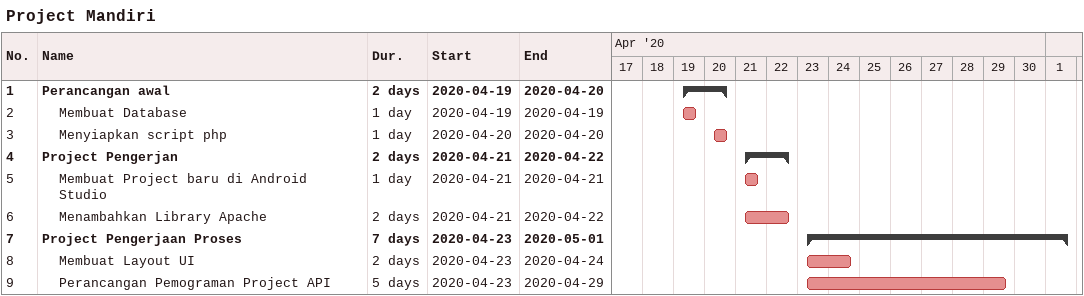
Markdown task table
Project Mandiri

| ID | Level | Task | Duration | Start | Finish |
|---|---|---|---|---|---|
| 1 | 1 | **Perancangan awal** | 2d | 2020-04-19 | 2020-04-20 |
| 2 | 2 | Membuat Database | 1d | 2020-04-19 | 2020-04-19 |
| 3 | 2 | Menyiapkan script php | 1d | 2020-04-20 | 2020-04-20 |
| 4 | 1 | **Project Pengerjan** | 2d | 2020-04-21 | 2020-04-22 |
| 5 | 2 | Membuat Project baru di Android Studio | 1d | 2020-04-21 | 2020-04-21 |
| 6 | 2 | Menambahkan Library Apache | 2d | 2020-04-21 | 2020-04-22 |
| 7 | 1 | **Project Pengerjaan Proses** | 7d | 2020-04-23 | 2020-05-01 |
| 8 | 2 | Membuat Layout UI | 2d | 2020-04-23 | 2020-04-24 |
| 9 | 2 | Perancangan Pemograman Project API | 5d | 2020-04-23 | 2020-04-29 |
